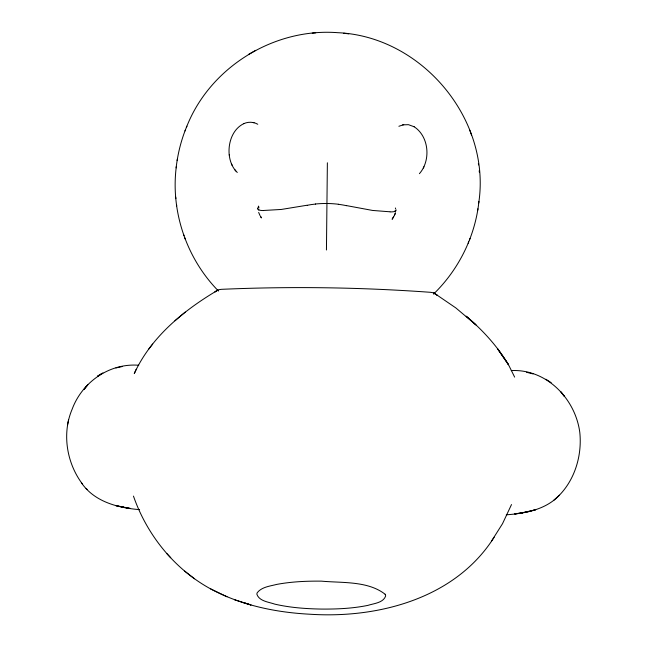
<?xml version="1.0" encoding="UTF-8"?>
<svg xmlns="http://www.w3.org/2000/svg" width="647" height="647" viewBox="0 0 647 647"><rect width="100%" height="100%" fill="white"/><g stroke="black" fill="none" stroke-linecap="round" stroke-linejoin="round"><path stroke-width="0.97" d="M326.444 250.001L327.374 162.793M176.332 166.449C170.484 211.553 186.619 258.598 218.435 290.996M478.731 202.956C491.413 119.299 421.666 36.272 337.637 32.682C273.827 27.764 209.458 67.506 186.36 127.532M138.741 365.24C109.383 363.007 82.185 382.037 72.092 409.349C61.805 433.522 66.69 463.026 82.282 483.81M176.138 167.88C177.739 153.565 181.306 139.477 186.886 126.197M177.157 160.61L177.351 159.194M433.539 294.078C458.707 269.662 475.221 236.446 478.926 201.532M477.712 210.218L477.907 208.795M395.422 212.677L395.139 213.631M67.49 425.111L68.517 420.008M258.379 206.733L257.749 208.326M257.708 208.415L257.749 209.337L258.808 209.733M185.01 130.937L185.543 129.594M468.169 243.215L468.703 241.881M469.52 239.819L470.054 238.476M511.51 504.555L502.493 523.746L491.542 541.046M394.484 215.225L395.066 213.809L394.662 214.764M419.41 173.679C431.08 160.496 429.147 136.315 413.926 126.626M136.202 369.275L134.277 373.594C150.848 337.313 183.238 310.73 216.842 290.746L214.925 291.91L217.91 290.042A116.347 4.052 0.8 0 1 219.107 289.686L219.778 289.557A99.282 3.461 0.8 0 1 221.5 289.322C291.093 286.281 361.034 287.284 430.514 292.307A100.989 3.518 0.8 0 1 432.6 292.662A113.929 3.971 0.8 0 1 434.097 293.131L437.032 295.089L435.148 293.867M423.356 168.034L423.955 166.789M394.379 215.443L392.122 219.284L393.691 216.656M494.146 537.236C455.537 598.354 378.398 618.702 309.937 614.229C275.565 612.434 240.959 605.244 210.453 588.802C174.294 568.996 146.934 534.867 133.46 496.095M152.66 344.075L148.778 349.048M87.838 384.706L84.118 389.292L87.199 385.491M506.277 514.818C525.227 513.435 545.833 509.69 559.404 495.181C575.256 478.82 582.114 454.857 579.801 432.447C575.418 398.835 546.537 368.806 511.267 370.585M553.751 500.309L559.404 495.181M217.829 290.099L218.427 290.705M185.244 312.08L174.916 320.791M102.129 373.384L97.56 376.19L102.922 372.907M255.694 50.345L248.383 54.518M243.733 123.682C248.157 121.612 253.535 121.79 257.765 124.256M243.83 123.634C232.459 129.101 227.922 143.141 229.24 155.013M398.884 126.278L403.736 124.669M433.862 293.673L434.177 293.188M122.445 366.485L115.918 367.949M307.042 205.245L281.275 209.458L263.822 210.461M402.644 124.871L408.427 124.669L414.137 126.747M312.242 33.159L315.696 32.835M389.906 211.795L372.486 210.429L346.824 205.665M139.598 509.65C117.932 507.855 94.244 501.789 81.352 482.67M343.711 33.24L348.725 33.854M254.045 122.744L252.775 122.469M533.047 373.917L526.569 372.276M234.416 599.712L251.028 604.977L243.531 602.592M226.992 596.777L210.453 588.802M433.716 292.962L435.609 294.142M436.579 294.773L455.828 307.915L475.982 324.923L466.172 316.14M545.898 379.247L551.163 382.684M184.654 571.107L194.521 578.782M466.511 316.464C482.824 330.302 497.486 346.291 508.437 364.746L497.535 348.749L507.992 363.711L514.632 377.112M86.091 488.412L87.199 489.472M237.287 172.474C232.443 167.921 229.928 161.378 229.224 154.868M166.95 553.695L170.727 557.738M235.815 170.962L234.562 169.401M561.24 392.284L564.224 396.166L560.634 391.475M260.555 216.446L261.437 217.902L260.725 216.721M385.119 594.245C367.82 580.747 342.247 583.068 321.413 581.143C306.46 580.998 291.425 581.661 276.706 584.411C270.05 586.15 261.825 586.91 257.28 592.66A89.06 17.137 0.8 0 0 256.875 594.237C259.221 601.257 268.723 602.001 274.789 604.136C289.953 607.638 305.554 608.77 321.082 609.07C336.755 609.207 352.55 608.52 367.941 605.366C373.909 603.433 383.234 602.899 385.628 596.057A87.353 16.814 0.8 0 0 385.111 594.245M260.11 215.718L258.663 212.426M232.111 165.292L231.545 164.039M395.632 208.779L395.357 207.994M395.996 209.733L396.053 210.736L394.993 211.197A10.085 1.812 14.1 0 0 395.131 210.566M471.534 135.037L469.787 130.249M183.522 234.376L184.023 235.734M184.775 237.821L185.277 239.164M478.376 163.505L478.537 164.928M479.184 170.792L479.346 172.223M175.709 197.189L175.879 198.621M176.518 204.484L176.688 205.908M395.317 211.294A29.899 5.281 13.9 0 1 390.19 211.909M338.454 204.25A25.532 5.499 1.4 0 0 326.961 203.49A25.532 5.499 -0.1 0 0 315.445 204.007M338.324 204.306A31.679 6.858 1.3 0 1 346.582 205.714M258.743 209.749A10.085 1.82 -12.9 0 1 258.525 209.482M263.531 210.566A29.899 5.289 -12.7 0 1 258.42 209.838M258.881 208.01A11.339 11.209 49.6 0 1 258.784 207.008A12.576 12.43 48.3 0 1 258.792 206.7M258.557 206.094A21.958 15.73 54 0 1 258.436 206.466M307.293 205.301A31.679 6.858 -0.1 0 1 315.574 204.064M534.471 510.038L528.009 511.745L514.697 513.944L522.566 512.869L521.377 513.022L535.659 509.731L534.471 510.038M123.601 507.329L122.412 507.135L130.257 508.445L115.821 505.598L123.601 507.329"/></g></svg>
